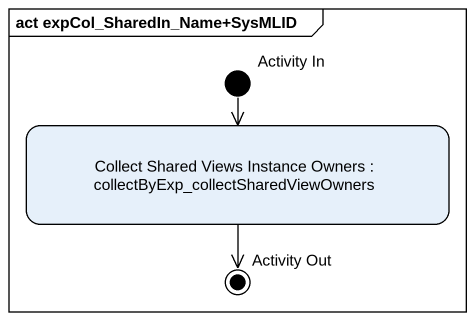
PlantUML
@startuml
mainframe act expCol_SharedIn_Name+SysMLID
hide empty description
state "Activity In" as Activity_In <<start>>
state "Collect Shared Views Instance Owners : collectByExp_collectSharedViewOwners" as Collect_Shared_Views
state "Activity Out" as Activity_Out <<end>>
Activity_In --> Collect_Shared_Views
Collect_Shared_Views --> Activity_Out
@enduml
